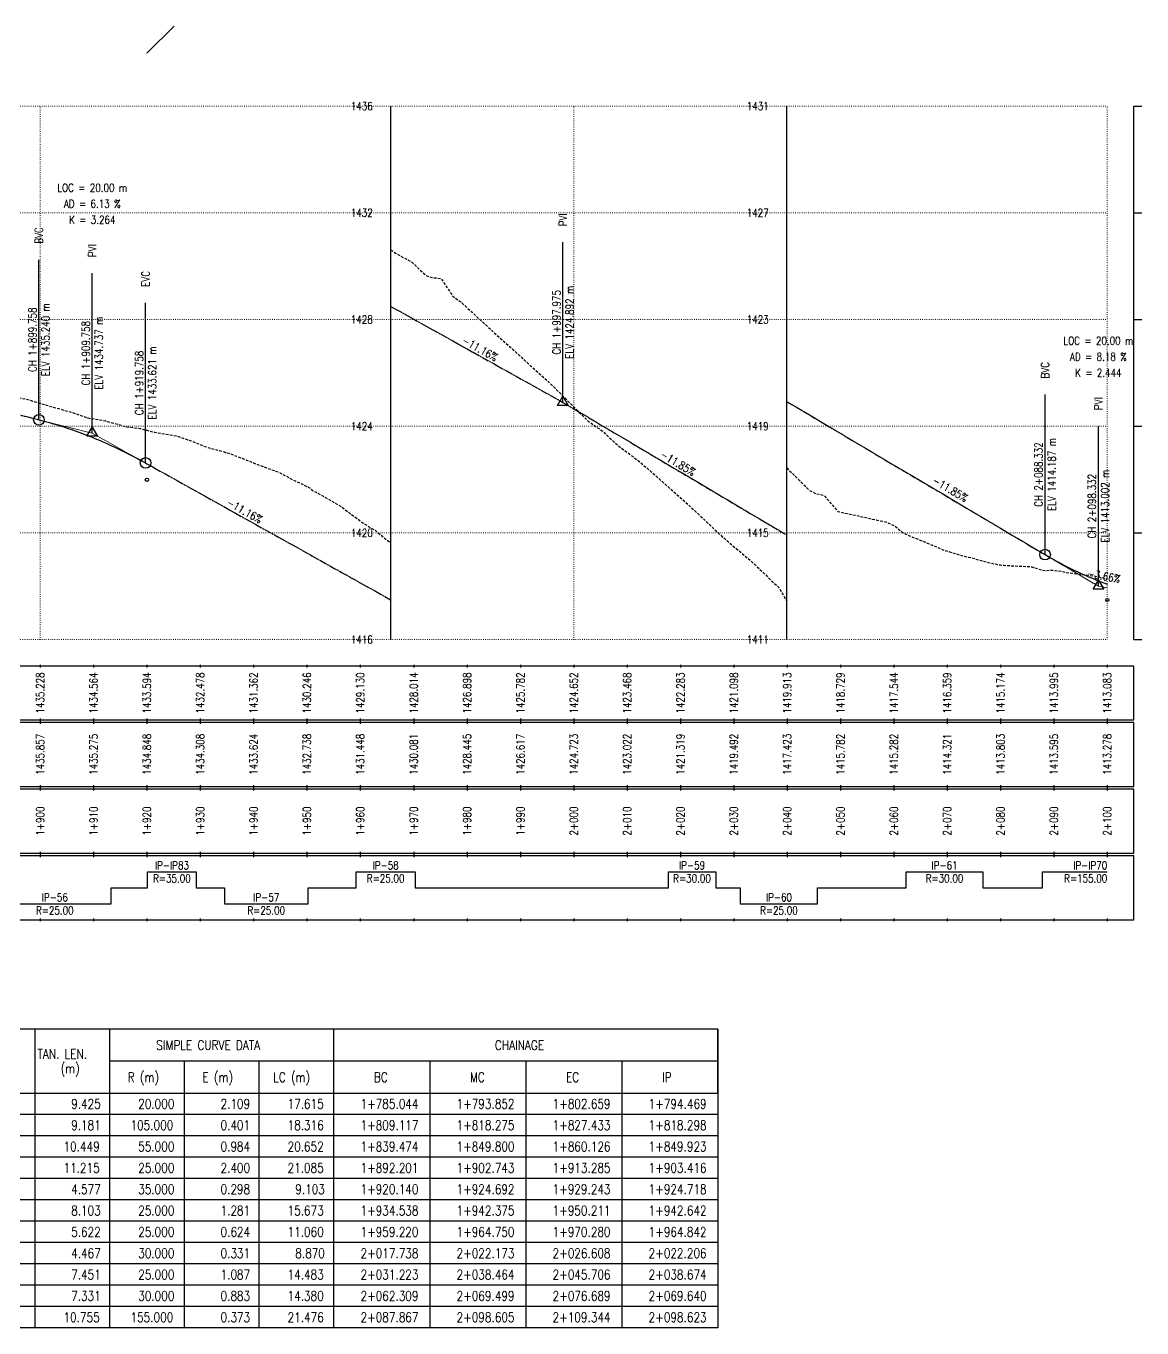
# Model space of a CAD drawing. Extents: x 337736 to 342003, y 3067251 to 3069533.
# Drawn here: x 340873.2 to 341082.4, y 3067258.7 to 3067502.7 of the extents above; entities that cross this region are included whole.
import ezdxf
from ezdxf.enums import TextEntityAlignment as Align

# ---------------------------------------------------------------- set-up
doc = ezdxf.new("R2010")
doc.units = 0
doc.header["$MEASUREMENT"] = 0
for name, pattern in [('Center', [2, 1.25, -0.25, 0.25, -0.25]), ('Dashed', [0.75, 0.5, -0.25]), ('Dot', [0.25, 0, -0.25])]:
    doc.linetypes.add(name, pattern=pattern)
for name, color, linetype in [('Chainage_TXT', 7, 'Continuous'), ('DesignRL_TXT', 5, 'Continuous'), ('ExistRL_TXT', 3, 'Continuous'), ('GL', 3, 'Dashed'), ('Grade Text', 7, 'Continuous'), ('HC_Data', 7, 'Continuous'), ('Horizontal Alignment', 7, 'Continuous'), ('Remark', 7, 'Continuous'), ('Scale Line', 1, 'Continuous'), ('TitleBox', 7, 'Continuous'), ('VIP Mark', 7, 'Continuous')]:
    doc.layers.add(name, color=color, linetype=linetype)
for name, color, linetype, lineweight in [('Grids', 9, 'Dot', 13), ('PipeCulvert', 6, 'Continuous', 30), ('Vertical Alignment', 5, 'Center', 30), ('VIP Line', 2, 'Continuous', 5)]:
    doc.layers.add(name, color=color, linetype=linetype, lineweight=lineweight)
doc.styles.get("Standard").update_dxf_attribs({"font": 'simplex.shx'})

msp = doc.modelspace()

# ---------------------------------------------------------------- linework, layer by layer
at = {"layer": 'GL', "flags": 128}
for points in [[(340775.87, 3067459.86), (340776.09, 3067459.8), (340779.07, 3067457.39), (340779.28, 3067457.23), (340779.3, 3067457.21), (340783.23, 3067456.36), (340786.39, 3067453.87), (340786.67, 3067453.77), (340788.11, 3067453.28), (340791.13, 3067452.48), (340791.61, 3067452.38), (340793.36, 3067452.95), (340795.87, 3067451.64), (340796.27, 3067451.43), (340797.96, 3067450.93), (340801.9, 3067449.34), (340802.75, 3067448.65), (340803.89, 3067447.83), (340806.35, 3067446.86), (340810.43, 3067446.2), (340812.77, 3067444.48), (340813.83, 3067444.16), (340814.74, 3067443.82), (340815.87, 3067443.6), (340818.11, 3067443.16), (340822.08, 3067442.06), (340822.37, 3067442.03), (340824.26, 3067443.12), (340824.37, 3067443.18), (340826.7, 3067441.17), (340826.89, 3067441.11), (340830.75, 3067440.57), (340831.49, 3067440.48), (340834.88, 3067439.71), (340835.46, 3067439.56), (340835.87, 3067439.45), (340838.28, 3067438.81), (340839.18, 3067438.88), (340840.33, 3067438.75), (340844.05, 3067438.18), (340844.54, 3067438.15), (340849.66, 3067437.95), (340850.98, 3067437.37), (340851.67, 3067437.3), (340852.5, 3067437.65), (340853.13, 3067437.22), (340855.61, 3067436.18), (340855.87, 3067436.14), (340860.87, 3067435.4), (340865.1, 3067434.51), (340867.77, 3067433.67), (340870.87, 3067433.22), (340873.29, 3067432.82), (340875.87, 3067432.02), (340879.56, 3067430.95), (340881.87, 3067430.33), (340884.8, 3067429.27), (340885.63, 3067429.15), (340887.49, 3067428.86), (340888.11, 3067428.73), (340892.05, 3067427.63), (340894.61, 3067427.32), (340895.87, 3067426.97), (340896.96, 3067426.67), (340897.35, 3067426.6), (340901.52, 3067425.88), (340904.15, 3067424.96), (340905.56, 3067424.4), (340906.79, 3067423.9), (340911.22, 3067422.67), (340911.42, 3067422.6), (340912.47, 3067422.2), (340915.87, 3067420.85), (340916.26, 3067420.68), (340916.28, 3067420.67), (340920.56, 3067419.12), (340923.17, 3067417.73), (340926.52, 3067416.11), (340926.79, 3067415.76), (340928.4, 3067414.91), (340932.37, 3067412.63), (340933.92, 3067411.39), (340935.87, 3067409.98), (340936.41, 3067409.58), (340938.71, 3067408.17), (340941.59, 3067405.81)], [(340941.59, 3067460.81), (340942.49, 3067460.15), (340945.45, 3067458.53), (340948.22, 3067455.95), (340949.32, 3067455.58), (340950.99, 3067455.43), (340953.2, 3067452.08), (340954.72, 3067451.02), (340955.87, 3067449.96), (340956.81, 3067449.09), (340957, 3067448.9), (340960.93, 3067445.28), (340961.44, 3067444.85), (340967.97, 3067438.91), (340971.51, 3067435.7), (340973.85, 3067433.37), (340975.87, 3067431.35), (340977.28, 3067429.95), (340978.65, 3067428.63), (340981.22, 3067426.85), (340983.47, 3067424.74), (340984.66, 3067423.75), (340988.01, 3067421.24), (340990.33, 3067419.25), (340993.68, 3067416.24), (340995.72, 3067414.47), (340995.87, 3067414.33), (340998.91, 3067411.57), (341002.97, 3067407.71), (341003.7, 3067407.03), (341004.61, 3067406.25), (341008.96, 3067402.6), (341011.63, 3067400.08), (341013, 3067398.7), (341014.37, 3067397.47), (341015.79, 3067394.92)], [(341015.79, 3067419.92), (341015.87, 3067419.85), (341020.03, 3067415.73), (341021.29, 3067415.06), (341022.12, 3067414.95), (341022.77, 3067414.79), (341025.39, 3067411.75), (341034.49, 3067409.75), (341035.87, 3067409.14), (341035.98, 3067409.1), (341037.5, 3067407.84), (341038.8, 3067407.2), (341043.71, 3067405.18), (341044.06, 3067405), (341045.03, 3067404.59), (341049.49, 3067403.22), (341050.33, 3067403.1), (341053.5, 3067402.21), (341055.31, 3067401.82), (341055.87, 3067401.75), (341056.54, 3067401.66), (341056.79, 3067401.61), (341057.18, 3067401.62), (341061.71, 3067401.39), (341063.71, 3067400.74), (341064.25, 3067400.66), (341065.33, 3067400.78), (341067.74, 3067400.47), (341067.89, 3067400.37), (341073.22, 3067399.7), (341073.39, 3067399.68), (341074.2, 3067399.5), (341075.87, 3067399.12)]]:
    msp.add_lwpolyline(points, dxfattribs=at)
at = {"layer": 'Grids'}
for p, q in [((340775.87, 3067487.73), (341075.87, 3067487.73)), ((340875.87, 3067387.73), (340875.87, 3067487.73)), ((340975.87, 3067387.73), (340975.87, 3067487.73)), ((341075.87, 3067387.73), (341075.87, 3067487.73)), ((341075.87, 3067387.73), (341075.87, 3067487.73)), ((340775.87, 3067467.73), (341075.87, 3067467.73)), ((340775.87, 3067447.73), (341075.87, 3067447.73)), ((340775.87, 3067427.73), (341075.87, 3067427.73)), ((340775.87, 3067407.73), (341075.87, 3067407.73)), ((340775.87, 3067387.73), (341075.87, 3067387.73))]:
    msp.add_line(p, q, dxfattribs=at)
at = {"layer": 'HC_Data'}
for p, q in [((340874.87, 3067314.73), (340874.87, 3067302.73)), ((340888.87, 3067314.73), (340888.87, 3067302.73)), ((340930.87, 3067314.73), (340930.87, 3067302.73)), ((341002.87, 3067314.73), (341002.87, 3067302.73)), ((340930.87, 3067308.73), (340888.87, 3067308.73)), ((340902.87, 3067308.73), (340902.87, 3067302.73)), ((340916.87, 3067308.73), (340916.87, 3067302.73)), ((341002.87, 3067308.73), (340930.87, 3067308.73)), ((340948.87, 3067308.73), (340948.87, 3067302.73)), ((340966.87, 3067308.73), (340966.87, 3067302.73)), ((340984.87, 3067308.73), (340984.87, 3067302.73)), ((340874.87, 3067302.73), (340874.87, 3067258.73)), ((340888.87, 3067302.73), (340888.87, 3067258.73)), ((340902.87, 3067302.73), (340902.87, 3067258.73)), ((340916.87, 3067302.73), (340916.87, 3067258.73)), ((340930.87, 3067302.73), (340930.87, 3067258.73)), ((340948.87, 3067302.73), (340948.87, 3067258.73)), ((340966.87, 3067302.73), (340966.87, 3067258.73)), ((340984.87, 3067302.73), (340984.87, 3067258.73)), ((341002.87, 3067302.73), (341002.87, 3067258.73)), ((341002.87, 3067298.73), (340770.87, 3067298.73)), ((341002.87, 3067294.73), (340770.87, 3067294.73)), ((341002.87, 3067290.73), (340770.87, 3067290.73)), ((341002.87, 3067286.73), (340770.87, 3067286.73)), ((341002.87, 3067282.73), (340770.87, 3067282.73)), ((341002.87, 3067278.73), (340770.87, 3067278.73)), ((341002.87, 3067274.73), (340770.87, 3067274.73)), ((341002.87, 3067270.73), (340770.87, 3067270.73)), ((341002.87, 3067266.73), (340770.87, 3067266.73)), ((341002.87, 3067262.73), (340770.87, 3067262.73)), ((341002.87, 3067258.73), (340770.87, 3067258.73))]:
    msp.add_line(p, q, dxfattribs=at)
msp.add_lwpolyline([(340770.87, 3067314.73), (340770.87, 3067302.73), (341002.87, 3067302.73), (341002.87, 3067314.73), (340770.87, 3067314.73)], dxfattribs=at)
at = {"layer": 'Horizontal Alignment'}
msp.add_lwpolyline([(340868.07, 3067338.23), (340889.16, 3067338.23), (340889.16, 3067341.23), (340896.01, 3067341.23), (340896.01, 3067344.23), (340905.11, 3067344.23), (340905.11, 3067341.23), (340910.41, 3067341.23), (340910.41, 3067338.23), (340926.08, 3067338.23), (340926.08, 3067341.23), (340935.09, 3067341.23), (340935.09, 3067344.23), (340946.15, 3067344.23), (340946.15, 3067341.23), (340993.61, 3067341.23), (340993.61, 3067344.23), (341002.48, 3067344.23), (341002.48, 3067341.23), (341007.09, 3067341.23), (341007.09, 3067338.23), (341021.58, 3067338.23), (341021.58, 3067341.23), (341038.18, 3067341.23), (341038.18, 3067344.23), (341052.56, 3067344.23), (341052.56, 3067341.23), (341063.74, 3067341.23), (341063.74, 3067344.23), (341075.87, 3067344.23)], dxfattribs=at)
at = {"layer": 'PipeCulvert'}
for centre in [(340895.87, 3067417.7), (341075.87, 3067395.15)]:
    msp.add_circle(centre, 0.3, dxfattribs=at)
at = {"layer": 'Remark'}
msp.add_line((340895.87, 3067497.63), (340900.96, 3067502.73), dxfattribs=at)
at = {"layer": 'Scale Line'}
for p, q in [((340941.59, 3067387.73), (340941.59, 3067487.73)), ((341015.79, 3067387.73), (341015.79, 3067487.73)), ((341080.87, 3067387.73), (341080.87, 3067487.73)), ((341080.87, 3067487.73), (341082.37, 3067487.73)), ((341080.87, 3067467.73), (341082.37, 3067467.73)), ((341080.87, 3067447.73), (341082.37, 3067447.73)), ((341080.87, 3067427.73), (341082.37, 3067427.73)), ((341080.87, 3067407.73), (341082.37, 3067407.73)), ((341080.87, 3067387.73), (341082.37, 3067387.73))]:
    msp.add_line(p, q, dxfattribs=at)
at = {"layer": 'TitleBox'}
for p, q in [((340875.87, 3067382.98), (340875.87, 3067382.48)), ((340885.87, 3067382.98), (340885.87, 3067382.48)), ((340895.87, 3067382.98), (340895.87, 3067382.48)), ((340905.87, 3067382.98), (340905.87, 3067382.48)), ((340915.87, 3067382.98), (340915.87, 3067382.48)), ((340925.87, 3067382.98), (340925.87, 3067382.48)), ((340935.87, 3067382.98), (340935.87, 3067382.48)), ((340945.87, 3067382.98), (340945.87, 3067382.48)), ((340955.87, 3067382.98), (340955.87, 3067382.48)), ((340965.87, 3067382.98), (340965.87, 3067382.48)), ((340975.87, 3067382.98), (340975.87, 3067382.48)), ((340985.87, 3067382.98), (340985.87, 3067382.48)), ((340995.87, 3067382.98), (340995.87, 3067382.48)), ((341005.87, 3067382.98), (341005.87, 3067382.48)), ((341015.87, 3067382.98), (341015.87, 3067382.48)), ((341025.87, 3067382.98), (341025.87, 3067382.48)), ((341035.87, 3067382.98), (341035.87, 3067382.48)), ((341045.87, 3067382.98), (341045.87, 3067382.48)), ((341055.87, 3067382.98), (341055.87, 3067382.48)), ((341065.87, 3067382.98), (341065.87, 3067382.48)), ((341075.87, 3067382.98), (341075.87, 3067382.48)), ((341075.87, 3067382.98), (341075.87, 3067382.48)), ((340875.87, 3067372.98), (340875.87, 3067372.48)), ((340875.87, 3067372.48), (340875.87, 3067371.98)), ((340885.87, 3067372.98), (340885.87, 3067372.48)), ((340885.87, 3067372.48), (340885.87, 3067371.98)), ((340895.87, 3067372.98), (340895.87, 3067372.48)), ((340895.87, 3067372.48), (340895.87, 3067371.98)), ((340905.87, 3067372.98), (340905.87, 3067372.48)), ((340905.87, 3067372.48), (340905.87, 3067371.98)), ((340915.87, 3067372.98), (340915.87, 3067372.48)), ((340915.87, 3067372.48), (340915.87, 3067371.98)), ((340925.87, 3067372.98), (340925.87, 3067372.48)), ((340925.87, 3067372.48), (340925.87, 3067371.98)), ((340935.87, 3067372.98), (340935.87, 3067372.48)), ((340935.87, 3067372.48), (340935.87, 3067371.98)), ((340945.87, 3067372.98), (340945.87, 3067372.48)), ((340945.87, 3067372.48), (340945.87, 3067371.98)), ((340955.87, 3067372.98), (340955.87, 3067372.48)), ((340955.87, 3067372.48), (340955.87, 3067371.98)), ((340965.87, 3067372.98), (340965.87, 3067372.48)), ((340965.87, 3067372.48), (340965.87, 3067371.98)), ((340975.87, 3067372.98), (340975.87, 3067372.48)), ((340975.87, 3067372.48), (340975.87, 3067371.98)), ((340985.87, 3067372.98), (340985.87, 3067372.48)), ((340985.87, 3067372.48), (340985.87, 3067371.98)), ((340995.87, 3067372.98), (340995.87, 3067372.48)), ((340995.87, 3067372.48), (340995.87, 3067371.98)), ((341005.87, 3067372.98), (341005.87, 3067372.48)), ((341005.87, 3067372.48), (341005.87, 3067371.98)), ((341015.87, 3067372.98), (341015.87, 3067372.48)), ((341015.87, 3067372.48), (341015.87, 3067371.98)), ((341025.87, 3067372.98), (341025.87, 3067372.48)), ((341025.87, 3067372.48), (341025.87, 3067371.98)), ((341035.87, 3067372.98), (341035.87, 3067372.48)), ((341035.87, 3067372.48), (341035.87, 3067371.98)), ((341045.87, 3067372.98), (341045.87, 3067372.48)), ((341045.87, 3067372.48), (341045.87, 3067371.98)), ((341055.87, 3067372.98), (341055.87, 3067372.48)), ((341055.87, 3067372.48), (341055.87, 3067371.98)), ((341065.87, 3067372.98), (341065.87, 3067372.48)), ((341065.87, 3067372.48), (341065.87, 3067371.98)), ((341075.87, 3067372.98), (341075.87, 3067372.48)), ((341075.87, 3067372.98), (341075.87, 3067372.48)), ((341075.87, 3067372.48), (341075.87, 3067371.98)), ((341075.87, 3067372.48), (341075.87, 3067371.98)), ((340875.87, 3067360.48), (340875.87, 3067359.98)), ((340875.87, 3067359.98), (340875.87, 3067359.48)), ((340885.87, 3067360.48), (340885.87, 3067359.98)), ((340885.87, 3067359.98), (340885.87, 3067359.48)), ((340895.87, 3067360.48), (340895.87, 3067359.98)), ((340895.87, 3067359.98), (340895.87, 3067359.48)), ((340905.87, 3067360.48), (340905.87, 3067359.98)), ((340905.87, 3067359.98), (340905.87, 3067359.48)), ((340915.87, 3067360.48), (340915.87, 3067359.98)), ((340915.87, 3067359.98), (340915.87, 3067359.48)), ((340925.87, 3067360.48), (340925.87, 3067359.98)), ((340925.87, 3067359.98), (340925.87, 3067359.48)), ((340935.87, 3067360.48), (340935.87, 3067359.98)), ((340935.87, 3067359.98), (340935.87, 3067359.48)), ((340945.87, 3067360.48), (340945.87, 3067359.98)), ((340945.87, 3067359.98), (340945.87, 3067359.48)), ((340955.87, 3067360.48), (340955.87, 3067359.98)), ((340955.87, 3067359.98), (340955.87, 3067359.48)), ((340965.87, 3067360.48), (340965.87, 3067359.98)), ((340965.87, 3067359.98), (340965.87, 3067359.48)), ((340975.87, 3067360.48), (340975.87, 3067359.98)), ((340975.87, 3067359.98), (340975.87, 3067359.48)), ((340985.87, 3067360.48), (340985.87, 3067359.98)), ((340985.87, 3067359.98), (340985.87, 3067359.48)), ((340995.87, 3067360.48), (340995.87, 3067359.98)), ((340995.87, 3067359.98), (340995.87, 3067359.48)), ((341005.87, 3067360.48), (341005.87, 3067359.98)), ((341005.87, 3067359.98), (341005.87, 3067359.48)), ((341015.87, 3067360.48), (341015.87, 3067359.98)), ((341015.87, 3067359.98), (341015.87, 3067359.48)), ((341025.87, 3067360.48), (341025.87, 3067359.98)), ((341025.87, 3067359.98), (341025.87, 3067359.48)), ((341035.87, 3067360.48), (341035.87, 3067359.98)), ((341035.87, 3067359.98), (341035.87, 3067359.48)), ((341045.87, 3067360.48), (341045.87, 3067359.98)), ((341045.87, 3067359.98), (341045.87, 3067359.48)), ((341055.87, 3067360.48), (341055.87, 3067359.98)), ((341055.87, 3067359.98), (341055.87, 3067359.48)), ((341065.87, 3067360.48), (341065.87, 3067359.98)), ((341065.87, 3067359.98), (341065.87, 3067359.48)), ((341075.87, 3067360.48), (341075.87, 3067359.98)), ((341075.87, 3067360.48), (341075.87, 3067359.98)), ((341075.87, 3067359.98), (341075.87, 3067359.48)), ((341075.87, 3067359.98), (341075.87, 3067359.48)), ((340875.87, 3067347.98), (340875.87, 3067347.48)), ((340875.87, 3067347.48), (340875.87, 3067346.98)), ((340885.87, 3067347.98), (340885.87, 3067347.48)), ((340885.87, 3067347.48), (340885.87, 3067346.98)), ((340895.87, 3067347.98), (340895.87, 3067347.48)), ((340895.87, 3067347.48), (340895.87, 3067346.98)), ((340905.87, 3067347.98), (340905.87, 3067347.48)), ((340905.87, 3067347.48), (340905.87, 3067346.98)), ((340915.87, 3067347.98), (340915.87, 3067347.48)), ((340915.87, 3067347.48), (340915.87, 3067346.98)), ((340925.87, 3067347.98), (340925.87, 3067347.48)), ((340925.87, 3067347.48), (340925.87, 3067346.98)), ((340935.87, 3067347.98), (340935.87, 3067347.48)), ((340935.87, 3067347.48), (340935.87, 3067346.98)), ((340945.87, 3067347.98), (340945.87, 3067347.48)), ((340945.87, 3067347.48), (340945.87, 3067346.98)), ((340955.87, 3067347.98), (340955.87, 3067347.48)), ((340955.87, 3067347.48), (340955.87, 3067346.98)), ((340965.87, 3067347.98), (340965.87, 3067347.48)), ((340965.87, 3067347.48), (340965.87, 3067346.98)), ((340975.87, 3067347.98), (340975.87, 3067347.48)), ((340975.87, 3067347.48), (340975.87, 3067346.98)), ((340985.87, 3067347.98), (340985.87, 3067347.48)), ((340985.87, 3067347.48), (340985.87, 3067346.98)), ((340995.87, 3067347.98), (340995.87, 3067347.48)), ((340995.87, 3067347.48), (340995.87, 3067346.98)), ((341005.87, 3067347.98), (341005.87, 3067347.48)), ((341005.87, 3067347.48), (341005.87, 3067346.98)), ((341015.87, 3067347.98), (341015.87, 3067347.48)), ((341015.87, 3067347.48), (341015.87, 3067346.98)), ((341025.87, 3067347.98), (341025.87, 3067347.48)), ((341025.87, 3067347.48), (341025.87, 3067346.98)), ((341035.87, 3067347.98), (341035.87, 3067347.48)), ((341035.87, 3067347.48), (341035.87, 3067346.98)), ((341045.87, 3067347.98), (341045.87, 3067347.48)), ((341045.87, 3067347.48), (341045.87, 3067346.98)), ((341055.87, 3067347.98), (341055.87, 3067347.48)), ((341055.87, 3067347.48), (341055.87, 3067346.98)), ((341065.87, 3067347.98), (341065.87, 3067347.48)), ((341065.87, 3067347.48), (341065.87, 3067346.98)), ((341075.87, 3067347.98), (341075.87, 3067347.48)), ((341075.87, 3067347.98), (341075.87, 3067347.48)), ((341075.87, 3067347.48), (341075.87, 3067346.98)), ((341075.87, 3067347.48), (341075.87, 3067346.98)), ((340875.87, 3067335.48), (340875.87, 3067334.98)), ((340885.87, 3067335.48), (340885.87, 3067334.98)), ((340895.87, 3067335.48), (340895.87, 3067334.98)), ((340905.87, 3067335.48), (340905.87, 3067334.98)), ((340915.87, 3067335.48), (340915.87, 3067334.98)), ((340925.87, 3067335.48), (340925.87, 3067334.98)), ((340935.87, 3067335.48), (340935.87, 3067334.98)), ((340945.87, 3067335.48), (340945.87, 3067334.98)), ((340955.87, 3067335.48), (340955.87, 3067334.98)), ((340965.87, 3067335.48), (340965.87, 3067334.98)), ((340975.87, 3067335.48), (340975.87, 3067334.98)), ((340985.87, 3067335.48), (340985.87, 3067334.98)), ((340995.87, 3067335.48), (340995.87, 3067334.98)), ((341005.87, 3067335.48), (341005.87, 3067334.98)), ((341015.87, 3067335.48), (341015.87, 3067334.98)), ((341025.87, 3067335.48), (341025.87, 3067334.98)), ((341035.87, 3067335.48), (341035.87, 3067334.98)), ((341045.87, 3067335.48), (341045.87, 3067334.98)), ((341055.87, 3067335.48), (341055.87, 3067334.98)), ((341065.87, 3067335.48), (341065.87, 3067334.98)), ((341075.87, 3067335.48), (341075.87, 3067334.98)), ((341075.87, 3067335.48), (341075.87, 3067334.98))]:
    msp.add_line(p, q, dxfattribs=at)
for points in [[(340770.87, 3067372.73), (341080.87, 3067372.73), (341080.87, 3067382.73), (340770.87, 3067382.73)], [(340770.87, 3067360.23), (341080.87, 3067360.23), (341080.87, 3067372.23), (340770.87, 3067372.23)], [(340770.87, 3067347.73), (341080.87, 3067347.73), (341080.87, 3067359.73), (340770.87, 3067359.73)], [(340770.87, 3067335.23), (341080.87, 3067335.23), (341080.87, 3067347.23), (340770.87, 3067347.23)]]:
    msp.add_lwpolyline(points, close=True, dxfattribs=at)
at = {"layer": 'Vertical Alignment'}
for points in [[(340941.59, 3067450.19), (340942.49, 3067449.69), (340945.45, 3067448.04), (340948.22, 3067446.49), (340949.32, 3067445.88), (340950.99, 3067444.95), (340953.2, 3067443.72), (340954.72, 3067442.87), (340955.87, 3067442.23), (340956.81, 3067441.7), (340957, 3067441.59), (340960.93, 3067439.4), (340961.44, 3067439.12), (340967.97, 3067435.47), (340971.51, 3067433.5), (340973.85, 3067432.2), (340973.85, 3067432.2), (340973.85, 3067432.2), (340973.85, 3067432.2), (340975.87, 3067431), (340977.28, 3067430.16), (340978.65, 3067429.35), (340981.22, 3067427.83), (340983.47, 3067426.49), (340984.66, 3067425.79), (340988.01, 3067423.81), (340990.33, 3067422.43), (340993.68, 3067420.44), (340995.72, 3067419.24), (340995.87, 3067419.15), (340998.91, 3067417.35), (341002.97, 3067414.94), (341003.7, 3067414.51), (341004.61, 3067413.97), (341008.96, 3067411.39), (341011.63, 3067409.82), (341013, 3067409), (341014.37, 3067408.19), (341015.79, 3067407.35)], [(341015.79, 3067432.35), (341015.87, 3067432.3), (341020.03, 3067429.84), (341021.29, 3067429.09), (341022.12, 3067428.6), (341022.77, 3067428.22), (341025.39, 3067426.66), (341034.49, 3067421.27), (341035.87, 3067420.45), (341035.98, 3067420.39), (341037.5, 3067419.49), (341038.8, 3067418.72), (341043.71, 3067415.81), (341044.06, 3067415.6), (341045.03, 3067415.03), (341049.49, 3067412.39), (341050.33, 3067411.89), (341053.5, 3067410.01), (341055.31, 3067408.94), (341055.87, 3067408.61), (341056.54, 3067408.21), (341056.79, 3067408.06), (341057.18, 3067407.83), (341061.71, 3067405.14), (341063.71, 3067403.96), (341064.2, 3067403.67), (341064.7, 3067403.38), (341065.2, 3067403.09), (341065.7, 3067402.81), (341066.2, 3067402.53), (341066.7, 3067402.25), (341067.2, 3067401.99), (341067.7, 3067401.72), (341068.2, 3067401.46), (341068.7, 3067401.21), (341069.2, 3067400.96), (341069.7, 3067400.72), (341070.2, 3067400.48), (341070.7, 3067400.25), (341071.2, 3067400.03), (341071.7, 3067399.8), (341072.2, 3067399.59), (341072.7, 3067399.37), (341073.2, 3067399.17), (341073.7, 3067398.97), (341074.2, 3067398.77), (341074.7, 3067398.58), (341075.2, 3067398.39), (341075.7, 3067398.21), (341075.87, 3067398.15)], [(340870.87, 3067430.13), (340873.29, 3067429.52), (340875.63, 3067428.93), (340876.13, 3067428.81), (340876.63, 3067428.67), (340877.13, 3067428.54), (340877.63, 3067428.4), (340878.13, 3067428.26), (340878.63, 3067428.11), (340879.13, 3067427.96), (340879.63, 3067427.8), (340880.13, 3067427.65), (340880.63, 3067427.48), (340881.13, 3067427.32), (340881.63, 3067427.15), (340882.13, 3067426.97), (340882.63, 3067426.8), (340883.13, 3067426.62), (340883.63, 3067426.43), (340884.13, 3067426.24), (340884.63, 3067426.05), (340885.13, 3067425.85), (340885.63, 3067425.65), (340886.13, 3067425.45), (340886.63, 3067425.24), (340887.13, 3067425.03), (340887.63, 3067424.81), (340888.13, 3067424.59), (340888.63, 3067424.37), (340889.13, 3067424.14), (340889.63, 3067423.91), (340890.13, 3067423.68), (340890.63, 3067423.44), (340891.13, 3067423.19), (340891.63, 3067422.95), (340892.13, 3067422.7), (340892.63, 3067422.44), (340893.13, 3067422.19), (340893.63, 3067421.92), (340894.13, 3067421.66), (340894.63, 3067421.39), (340895.13, 3067421.12), (340895.63, 3067420.84), (340895.63, 3067420.84), (340895.87, 3067420.7), (340896.96, 3067420.09), (340897.35, 3067419.88), (340901.52, 3067417.55), (340904.15, 3067416.08), (340905.56, 3067415.3), (340906.79, 3067414.61), (340911.22, 3067412.14), (340911.42, 3067412.02), (340912.47, 3067411.44), (340915.87, 3067409.54), (340916.26, 3067409.33), (340916.28, 3067409.31), (340920.56, 3067406.93), (340923.17, 3067405.47), (340926.52, 3067403.6), (340926.79, 3067403.45), (340928.4, 3067402.55), (340932.37, 3067400.34), (340933.92, 3067399.47), (340935.87, 3067398.38), (340936.41, 3067398.08), (340938.71, 3067396.8), (340941.59, 3067395.19)]]:
    msp.add_lwpolyline(points, dxfattribs=at)
at = {"layer": 'VIP Line'}
for points in [[(340941.59, 3067450.19), (340942.49, 3067449.69), (340945.45, 3067448.04), (340948.22, 3067446.49), (340949.32, 3067445.88), (340950.99, 3067444.95), (340953.2, 3067443.72), (340954.72, 3067442.87), (340955.87, 3067442.23), (340956.81, 3067441.7), (340957, 3067441.59), (340960.93, 3067439.4), (340961.44, 3067439.12), (340967.97, 3067435.47), (340971.51, 3067433.5), (340973.85, 3067432.2), (340975.87, 3067431), (340977.28, 3067430.16), (340978.65, 3067429.35), (340981.22, 3067427.83), (340983.47, 3067426.49), (340984.66, 3067425.79), (340988.01, 3067423.81), (340990.33, 3067422.43), (340993.68, 3067420.44), (340995.72, 3067419.24), (340995.87, 3067419.15), (340998.91, 3067417.35), (341002.97, 3067414.94), (341003.7, 3067414.51), (341004.61, 3067413.97), (341008.96, 3067411.39), (341011.63, 3067409.82), (341013, 3067409), (341014.37, 3067408.19), (341015.79, 3067407.35)], [(341015.79, 3067432.35), (341015.87, 3067432.3), (341020.03, 3067429.84), (341021.29, 3067429.09), (341022.12, 3067428.6), (341022.77, 3067428.22), (341025.39, 3067426.66), (341034.49, 3067421.27), (341035.87, 3067420.45), (341035.98, 3067420.39), (341037.5, 3067419.49), (341038.8, 3067418.72), (341043.71, 3067415.81), (341044.06, 3067415.6), (341045.03, 3067415.03), (341049.49, 3067412.39), (341050.33, 3067411.89), (341053.5, 3067410.01), (341055.31, 3067408.94), (341055.87, 3067408.61), (341056.54, 3067408.21), (341056.79, 3067408.06), (341057.18, 3067407.83), (341061.71, 3067405.14), (341063.71, 3067403.96), (341064.25, 3067403.64), (341065.33, 3067403), (341067.74, 3067401.57), (341067.89, 3067401.49), (341073.22, 3067398.33), (341073.39, 3067398.23), (341074.2, 3067397.75), (341075.87, 3067397.44)], [(340870.87, 3067430.13), (340873.29, 3067429.52), (340875.87, 3067428.87), (340879.56, 3067427.95), (340881.87, 3067427.36), (340884.8, 3067426.63), (340885.63, 3067426.42), (340887.49, 3067425.38), (340888.11, 3067425.03), (340892.05, 3067422.83), (340894.61, 3067421.4), (340895.87, 3067420.7), (340896.96, 3067420.09), (340897.35, 3067419.88), (340901.52, 3067417.55), (340904.15, 3067416.08), (340905.56, 3067415.3), (340906.79, 3067414.61), (340911.22, 3067412.14), (340911.42, 3067412.02), (340912.47, 3067411.44), (340915.87, 3067409.54), (340916.26, 3067409.33), (340916.28, 3067409.31), (340920.56, 3067406.93), (340923.17, 3067405.47), (340926.52, 3067403.6), (340926.79, 3067403.45), (340928.4, 3067402.55), (340932.37, 3067400.34), (340933.92, 3067399.47), (340935.87, 3067398.38), (340936.41, 3067398.08), (340938.71, 3067396.8), (340941.59, 3067395.19)]]:
    msp.add_lwpolyline(points, dxfattribs=at)
at = {"layer": 'VIP Mark'}
for p, q in [((340973.85, 3067432.2), (340973.85, 3067462.2)), ((340875.63, 3067428.93), (340875.63, 3067458.93)), ((340885.63, 3067426.42), (340885.63, 3067456.42)), ((340895.63, 3067420.84), (340895.63, 3067450.84)), ((341064.2, 3067403.67), (341064.2, 3067433.67)), ((341074.2, 3067397.75), (341074.2, 3067427.75))]:
    msp.add_line(p, q, dxfattribs=at)
for points in [[(340972.85, 3067431.62), (340973.85, 3067433.35), (340974.85, 3067431.62), (340972.85, 3067431.62)], [(340884.63, 3067425.84), (340885.63, 3067427.57), (340886.63, 3067425.84), (340884.63, 3067425.84)], [(341073.2, 3067397.17), (341074.2, 3067398.9), (341075.2, 3067397.17), (341073.2, 3067397.17)]]:
    msp.add_lwpolyline(points, dxfattribs=at)
for centre in [(340875.63, 3067428.93), (340895.63, 3067420.84), (341064.2, 3067403.67)]:
    msp.add_circle(centre, 1, dxfattribs=at)

# ---------------------------------------------------------------- texts
at = {"width": 0.8}
for s, p in [('1436', (340934.09, 3067486.98)), ('1431', (341008.29, 3067486.98)), ('1432', (340934.09, 3067466.98)), ('1427', (341008.29, 3067466.98)), ('1428', (340934.09, 3067446.98)), ('1423', (341008.29, 3067446.98)), ('1424', (340934.09, 3067426.98)), ('1419', (341008.29, 3067426.98)), ('1420', (340934.09, 3067406.98)), ('1415', (341008.29, 3067406.98)), ('1416', (340934.09, 3067386.98)), ('1411', (341008.29, 3067386.98))]:
    msp.add_text(s, height=1.5, dxfattribs=at).set_placement(p)
at = {"layer": 'Chainage_TXT', "width": 0.8}
for s, p in [('1+900', (340875.87, 3067353.73)), ('1+910', (340885.87, 3067353.73)), ('1+920', (340895.87, 3067353.73)), ('1+930', (340905.87, 3067353.73)), ('1+940', (340915.87, 3067353.73)), ('1+950', (340925.87, 3067353.73)), ('1+960', (340935.87, 3067353.73)), ('1+970', (340945.87, 3067353.73)), ('1+980', (340955.87, 3067353.73)), ('1+990', (340965.87, 3067353.73)), ('2+000', (340975.87, 3067353.73)), ('2+010', (340985.87, 3067353.73)), ('2+020', (340995.87, 3067353.73)), ('2+030', (341005.87, 3067353.73)), ('2+040', (341015.87, 3067353.73)), ('2+050', (341025.87, 3067353.73)), ('2+060', (341035.87, 3067353.73)), ('2+070', (341045.87, 3067353.73)), ('2+080', (341055.87, 3067353.73)), ('2+090', (341065.87, 3067353.73)), ('2+100', (341075.87, 3067353.73)), ('2+100', (341075.87, 3067353.73))]:
    msp.add_text(s, height=1.5, rotation=90, dxfattribs=at).set_placement(p, align=Align.MIDDLE_CENTER)
at = {"layer": 'DesignRL_TXT', "width": 0.8}
for s, p in [('1435.228', (340875.87, 3067377.73)), ('1434.564', (340885.87, 3067377.73)), ('1433.594', (340895.87, 3067377.73)), ('1432.478', (340905.87, 3067377.73)), ('1431.362', (340915.87, 3067377.73)), ('1430.246', (340925.87, 3067377.73)), ('1429.130', (340935.87, 3067377.73)), ('1428.014', (340945.87, 3067377.73)), ('1426.898', (340955.87, 3067377.73)), ('1425.782', (340965.87, 3067377.73)), ('1424.652', (340975.87, 3067377.73)), ('1423.468', (340985.87, 3067377.73)), ('1422.283', (340995.87, 3067377.73)), ('1421.098', (341005.87, 3067377.73)), ('1419.913', (341015.87, 3067377.73)), ('1418.729', (341025.87, 3067377.73)), ('1417.544', (341035.87, 3067377.73)), ('1416.359', (341045.87, 3067377.73)), ('1415.174', (341055.87, 3067377.73)), ('1413.995', (341065.87, 3067377.73)), ('1413.083', (341075.87, 3067377.73)), ('1413.083', (341075.87, 3067377.73))]:
    msp.add_text(s, height=1.5, rotation=90, dxfattribs=at).set_placement(p, align=Align.MIDDLE_CENTER)
at = {"layer": 'ExistRL_TXT', "width": 0.8}
for s, p in [('1435.857', (340875.87, 3067366.23)), ('1435.275', (340885.87, 3067366.23)), ('1434.848', (340895.87, 3067366.23)), ('1434.308', (340905.87, 3067366.23)), ('1433.624', (340915.87, 3067366.23)), ('1432.738', (340925.87, 3067366.23)), ('1431.448', (340935.87, 3067366.23)), ('1430.081', (340945.87, 3067366.23)), ('1428.445', (340955.87, 3067366.23)), ('1426.617', (340965.87, 3067366.23)), ('1424.723', (340975.87, 3067366.23)), ('1423.022', (340985.87, 3067366.23)), ('1421.319', (340995.87, 3067366.23)), ('1419.492', (341005.87, 3067366.23)), ('1417.423', (341015.87, 3067366.23)), ('1415.782', (341025.87, 3067366.23)), ('1415.282', (341035.87, 3067366.23)), ('1414.321', (341045.87, 3067366.23)), ('1413.803', (341055.87, 3067366.23)), ('1413.595', (341065.87, 3067366.23)), ('1413.278', (341075.87, 3067366.23)), ('1413.278', (341075.87, 3067366.23))]:
    msp.add_text(s, height=1.5, rotation=90, dxfattribs=at).set_placement(p, align=Align.MIDDLE_CENTER)
at = {"layer": 'Grade Text', "width": 0.8}
for s, rotation, p in [('-11.16%', 330.84, (340957.72, 3067441.19)), ('-11.85%', 329.3585, (340994.82, 3067419.77)), ('-11.85%', 329.3585, (341045.83, 3067414.89)), ('-11.16%', 330.84, (340913.61, 3067410.81)), ('-3.66%', 349.6225, (341075.04, 3067398.45))]:
    msp.add_text(s, height=1.5, rotation=rotation, dxfattribs=at).set_placement(p, align=Align.BOTTOM_CENTER)
at = {"layer": 'HC_Data', "width": 0.8}
for s, p in [('TAN. LEN.', (340875.39, 3067309.18)), ('SIMPLE CURVE DATA', (340897.63, 3067310.83)), ('CHAINAGE', (340961.11, 3067310.83)), ('(m)', (340879.71, 3067306.48)), ('R (m)', (340892.27, 3067304.83)), ('E (m)', (340906.27, 3067304.83)), ('LC (m)', (340919.55, 3067304.83)), ('BC', (340938.43, 3067304.83)), ('MC', (340956.43, 3067304.83)), ('EC', (340974.43, 3067304.83)), ('IP', (340992.43, 3067304.83)), ('9.425', (340881.67, 3067299.83)), ('20.000', (340894.23, 3067299.83)), ('2.109', (340909.67, 3067299.83)), ('17.615', (340922.23, 3067299.83)), ('1+785.044', (340935.91, 3067299.83)), ('1+793.852', (340953.91, 3067299.83)), ('1+802.659', (340971.91, 3067299.83)), ('1+794.469', (340989.91, 3067299.83)), ('9.181', (340881.67, 3067295.83)), ('105.000', (340892.79, 3067295.83)), ('0.401', (340909.67, 3067295.83)), ('18.316', (340922.23, 3067295.83)), ('1+809.117', (340935.91, 3067295.83)), ('1+818.275', (340953.91, 3067295.83)), ('1+827.433', (340971.91, 3067295.83)), ('1+818.298', (340989.91, 3067295.83)), ('10.449', (340880.23, 3067291.83)), ('55.000', (340894.23, 3067291.83)), ('0.984', (340909.67, 3067291.83)), ('20.652', (340922.23, 3067291.83)), ('1+839.474', (340935.91, 3067291.83)), ('1+849.800', (340953.91, 3067291.83)), ('1+860.126', (340971.91, 3067291.83)), ('1+849.923', (340989.91, 3067291.83)), ('11.215', (340880.23, 3067287.83)), ('25.000', (340894.23, 3067287.83)), ('2.400', (340909.67, 3067287.83)), ('21.085', (340922.23, 3067287.83)), ('1+892.201', (340935.91, 3067287.83)), ('1+902.743', (340953.91, 3067287.83)), ('1+913.285', (340971.91, 3067287.83)), ('1+903.416', (340989.91, 3067287.83)), ('4.577', (340881.67, 3067283.83)), ('35.000', (340894.23, 3067283.83)), ('0.298', (340909.67, 3067283.83)), ('9.103', (340923.67, 3067283.83)), ('1+920.140', (340935.91, 3067283.83)), ('1+924.692', (340953.91, 3067283.83)), ('1+929.243', (340971.91, 3067283.83)), ('1+924.718', (340989.91, 3067283.83)), ('8.103', (340881.67, 3067279.83)), ('25.000', (340894.23, 3067279.83)), ('1.281', (340909.67, 3067279.83)), ('15.673', (340922.23, 3067279.83)), ('1+934.538', (340935.91, 3067279.83)), ('1+942.375', (340953.91, 3067279.83)), ('1+950.211', (340971.91, 3067279.83)), ('1+942.642', (340989.91, 3067279.83)), ('5.622', (340881.67, 3067275.83)), ('25.000', (340894.23, 3067275.83)), ('0.624', (340909.67, 3067275.83)), ('11.060', (340922.23, 3067275.83)), ('1+959.220', (340935.91, 3067275.83)), ('1+964.750', (340953.91, 3067275.83)), ('1+970.280', (340971.91, 3067275.83)), ('1+964.842', (340989.91, 3067275.83)), ('4.467', (340881.67, 3067271.83)), ('30.000', (340894.23, 3067271.83)), ('0.331', (340909.67, 3067271.83)), ('8.870', (340923.67, 3067271.83)), ('2+017.738', (340935.91, 3067271.83)), ('2+022.173', (340953.91, 3067271.83)), ('2+026.608', (340971.91, 3067271.83)), ('2+022.206', (340989.91, 3067271.83)), ('7.451', (340881.67, 3067267.83)), ('25.000', (340894.23, 3067267.83)), ('1.087', (340909.67, 3067267.83)), ('14.483', (340922.23, 3067267.83)), ('2+031.223', (340935.91, 3067267.83)), ('2+038.464', (340953.91, 3067267.83)), ('2+045.706', (340971.91, 3067267.83)), ('2+038.674', (340989.91, 3067267.83)), ('7.331', (340881.67, 3067263.83)), ('30.000', (340894.23, 3067263.83)), ('0.883', (340909.67, 3067263.83)), ('14.380', (340922.23, 3067263.83)), ('2+062.309', (340935.91, 3067263.83)), ('2+069.499', (340953.91, 3067263.83)), ('2+076.689', (340971.91, 3067263.83)), ('2+069.640', (340989.91, 3067263.83)), ('10.755', (340880.23, 3067259.83)), ('155.000', (340892.79, 3067259.83)), ('0.373', (340909.67, 3067259.83)), ('21.476', (340922.23, 3067259.83)), ('2+087.867', (340935.91, 3067259.83)), ('2+098.605', (340953.91, 3067259.83)), ('2+109.344', (340971.91, 3067259.83)), ('2+098.623', (340989.91, 3067259.83))]:
    msp.add_text(s, height=1.8, dxfattribs=at).set_placement(p)
at = {"layer": 'Horizontal Alignment', "width": 0.8}
for s, p in [('IP-IP83', (340900.56, 3067344.23)), ('IP-58', (340940.62, 3067344.23)), ('IP-59', (340998.04, 3067344.23)), ('IP-61', (341045.37, 3067344.23)), ('IP-56', (340878.61, 3067338.23)), ('IP-57', (340918.24, 3067338.23)), ('IP-60', (341014.33, 3067338.23))]:
    msp.add_text(s, height=1.5, dxfattribs=at).set_placement(p, align=Align.BOTTOM_CENTER)
msp.add_text('IP-IP70', height=1.5, dxfattribs=at).set_placement((341075.87, 3067344.23), align=Align.BOTTOM_RIGHT)
for s, p in [('R=35.00', (340900.56, 3067343.73)), ('R=25.00', (340940.62, 3067343.73)), ('R=30.00', (340998.04, 3067343.73)), ('R=30.00', (341045.37, 3067343.73)), ('R=25.00', (340878.61, 3067337.73)), ('R=25.00', (340918.24, 3067337.73)), ('R=25.00', (341014.33, 3067337.73))]:
    msp.add_text(s, height=1.5, dxfattribs=at).set_placement(p, align=Align.TOP_CENTER)
msp.add_text('R=155.00', height=1.5, dxfattribs=at).set_placement((341075.87, 3067343.73), align=Align.TOP_RIGHT)
at = {"layer": 'VIP Mark', "width": 0.8}
for s, p in [('LOC = 20.00 m', (340885.63, 3067472.42)), ('AD = 6.13 %', (340885.63, 3067469.42)), ('K = 3.264', (340885.63, 3067466.42)), ('LOC = 20.00 m', (341074.2, 3067443.75)), ('AD = 8.18 %', (341074.2, 3067440.75)), ('K = 2.444', (341074.2, 3067437.75))]:
    msp.add_text(s, height=1.5, dxfattribs=at).set_placement(p, align=Align.MIDDLE_CENTER)
for s, p in [('PVI', (340973.85, 3067465.2)), ('BVC', (340875.63, 3067461.93)), ('PVI', (340885.63, 3067459.42)), ('EVC', (340895.63, 3067453.84)), ('BVC', (341064.2, 3067436.67)), ('PVI', (341074.2, 3067430.75))]:
    msp.add_text(s, height=1.5, rotation=90, dxfattribs=at).set_placement(p, align=Align.MIDDLE_LEFT)
for s, p in [('CH 1+997.975', (340973.85, 3067447.2)), ('CH 1+899.758', (340875.63, 3067443.93)), ('CH 1+909.758', (340885.63, 3067441.42)), ('CH 1+919.758', (340895.63, 3067435.84)), ('CH 2+088.332', (341064.2, 3067418.67)), ('CH 2+098.332', (341074.2, 3067412.75))]:
    msp.add_text(s, height=1.5, rotation=90, dxfattribs=at).set_placement(p, align=Align.BOTTOM_CENTER)
for s, p in [('ELV 1424.892 m', (340974.35, 3067447.2)), ('ELV 1435.240 m', (340876.13, 3067443.93)), ('ELV 1434.737 m', (340886.13, 3067441.42)), ('ELV 1433.621 m', (340896.13, 3067435.84)), ('ELV 1414.187 m', (341064.7, 3067418.67)), ('ELV 1413.002 m', (341074.7, 3067412.75))]:
    msp.add_text(s, height=1.5, rotation=90, dxfattribs=at).set_placement(p, align=Align.TOP_CENTER)

doc.saveas('drawing.dxf')
